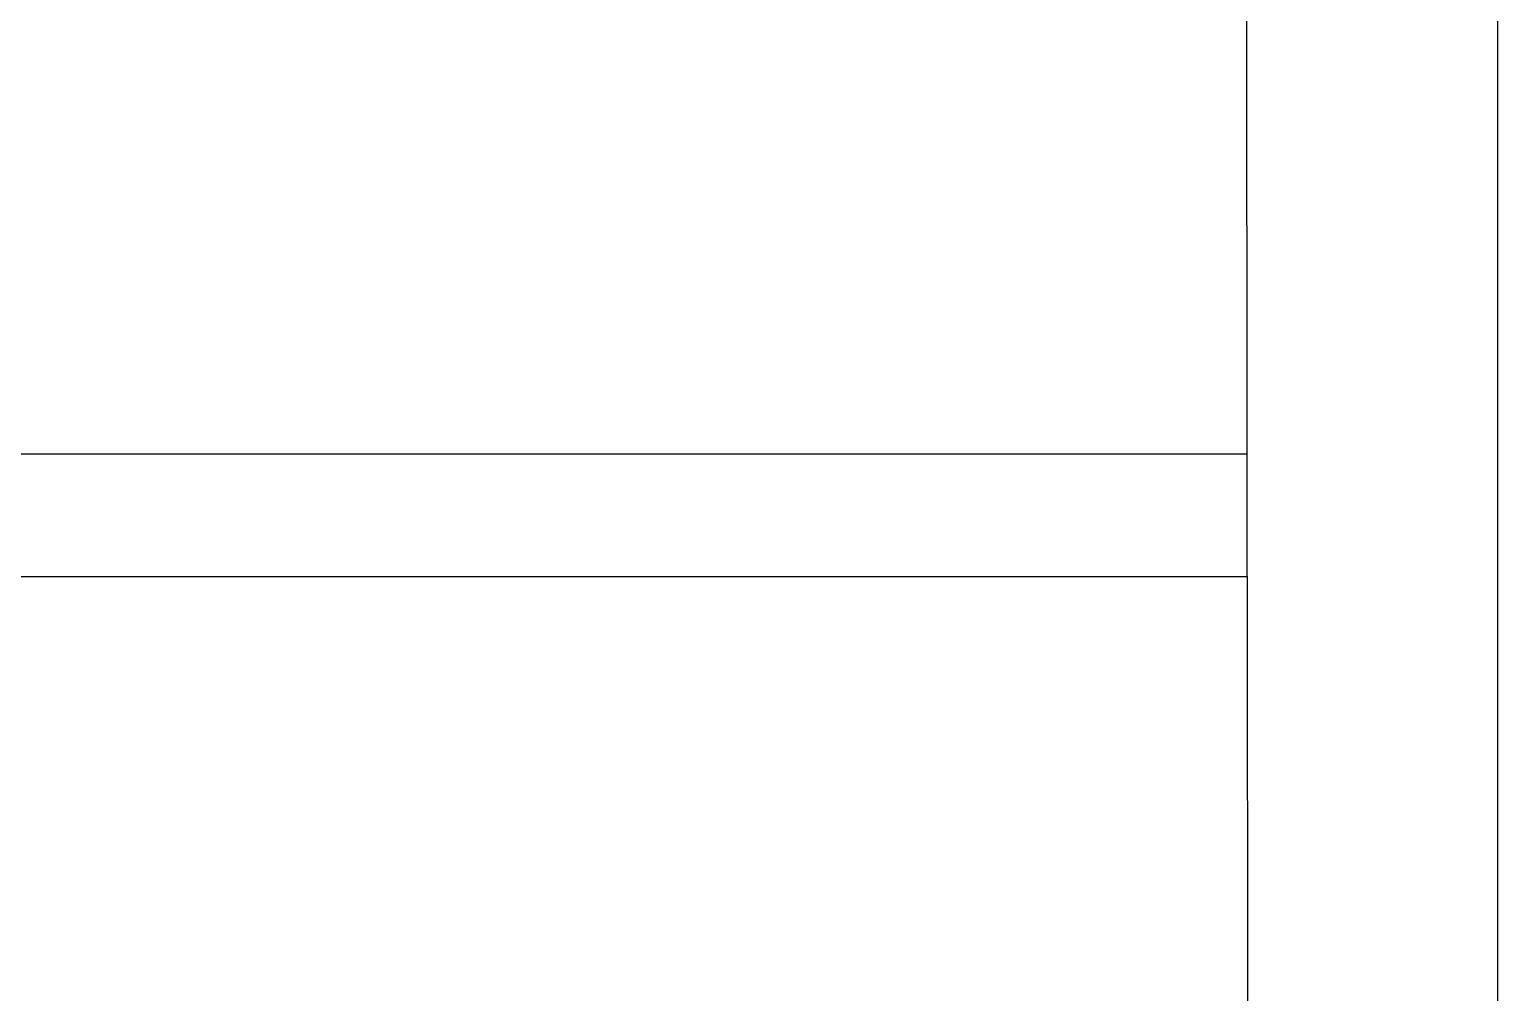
# Model space of a CAD drawing. Header units: millimetres. Extents: x 1251.1 to 1334.1, y 1577.6 to 1641.3.
# Drawn here: x 1309.649 to 1311.446, y 1616.019 to 1617.197 of the extents above; entities that cross this region are included whole.
import ezdxf

# ---------------------------------------------------------------- set-up
doc = ezdxf.new("R2010")
doc.units = ezdxf.units.MM
doc.linetypes.add('ACAD_ISO02W100', pattern=[15, 12, -3])
doc.layers.add('MURATURA', color=140, linetype='Continuous')

msp = doc.modelspace()

# ---------------------------------------------------------------- linework, layer by layer
at = {"layer": 'MURATURA'}
for p, q in [((1311.1348, 1620.4513), (1311.1388, 1616.6778)), ((1311.4456, 1620.4513), (1311.4456, 1610.4513)), ((1306.9405, 1616.6778), (1311.1388, 1616.6778)), ((1306.9405, 1616.5278), (1311.139, 1616.5278)), ((1311.139, 1616.5278), (1311.1418, 1614.0292))]:
    msp.add_line(p, q, dxfattribs=at)
at = {"layer": 'MURATURA', "linetype": 'ACAD_ISO02W100'}
msp.add_line((1311.139, 1616.5278), (1311.139, 1616.6778), dxfattribs=at)

doc.saveas('drawing.dxf')
